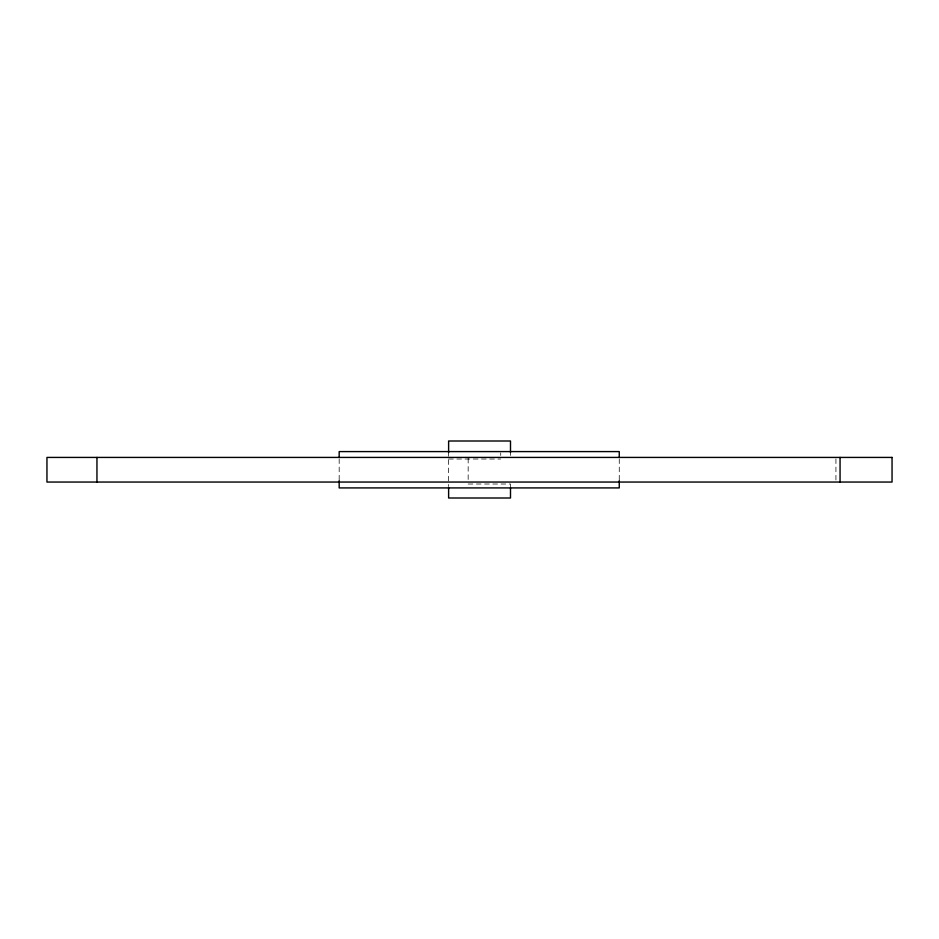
<?xml version="1.0" encoding="UTF-8"?>
<svg xmlns="http://www.w3.org/2000/svg" width="939" height="939" viewBox="0 0 939 939"><rect width="100%" height="100%" fill="white"/><g stroke="black" fill="none" stroke-linecap="round" stroke-linejoin="round"><path stroke-width="0.7" stroke-dasharray="4.7 3.52" d="M448.619 459.018L500.722 459.018M468.162 484.019L510.499 484.019L510.499 487.916M835.933 458.866L835.933 480.604M619.259 458.854L619.259 480.651M510.499 452.598L510.499 455.485M500.722 452.891L500.722 455.485M468.162 458.338L468.162 480.733M448.619 451.589L448.619 486.484M339.179 458.854L339.179 480.651"/><path stroke-width="1.41" d="M840.065 457.422L840.065 482.047M619.259 457.422L619.259 451.589L339.179 451.589L339.179 457.422M619.259 480.651L619.259 487.916L339.179 487.916L339.179 480.651M510.499 452.598L510.499 441.001L448.619 441.001L448.619 452.692M510.499 487.916L510.499 497.999L448.619 497.999L448.619 487.764M96.952 457.422L96.952 482.047M892.05 457.422L46.95 457.422L46.95 482.047L892.05 482.047L892.05 457.422"/></g></svg>
